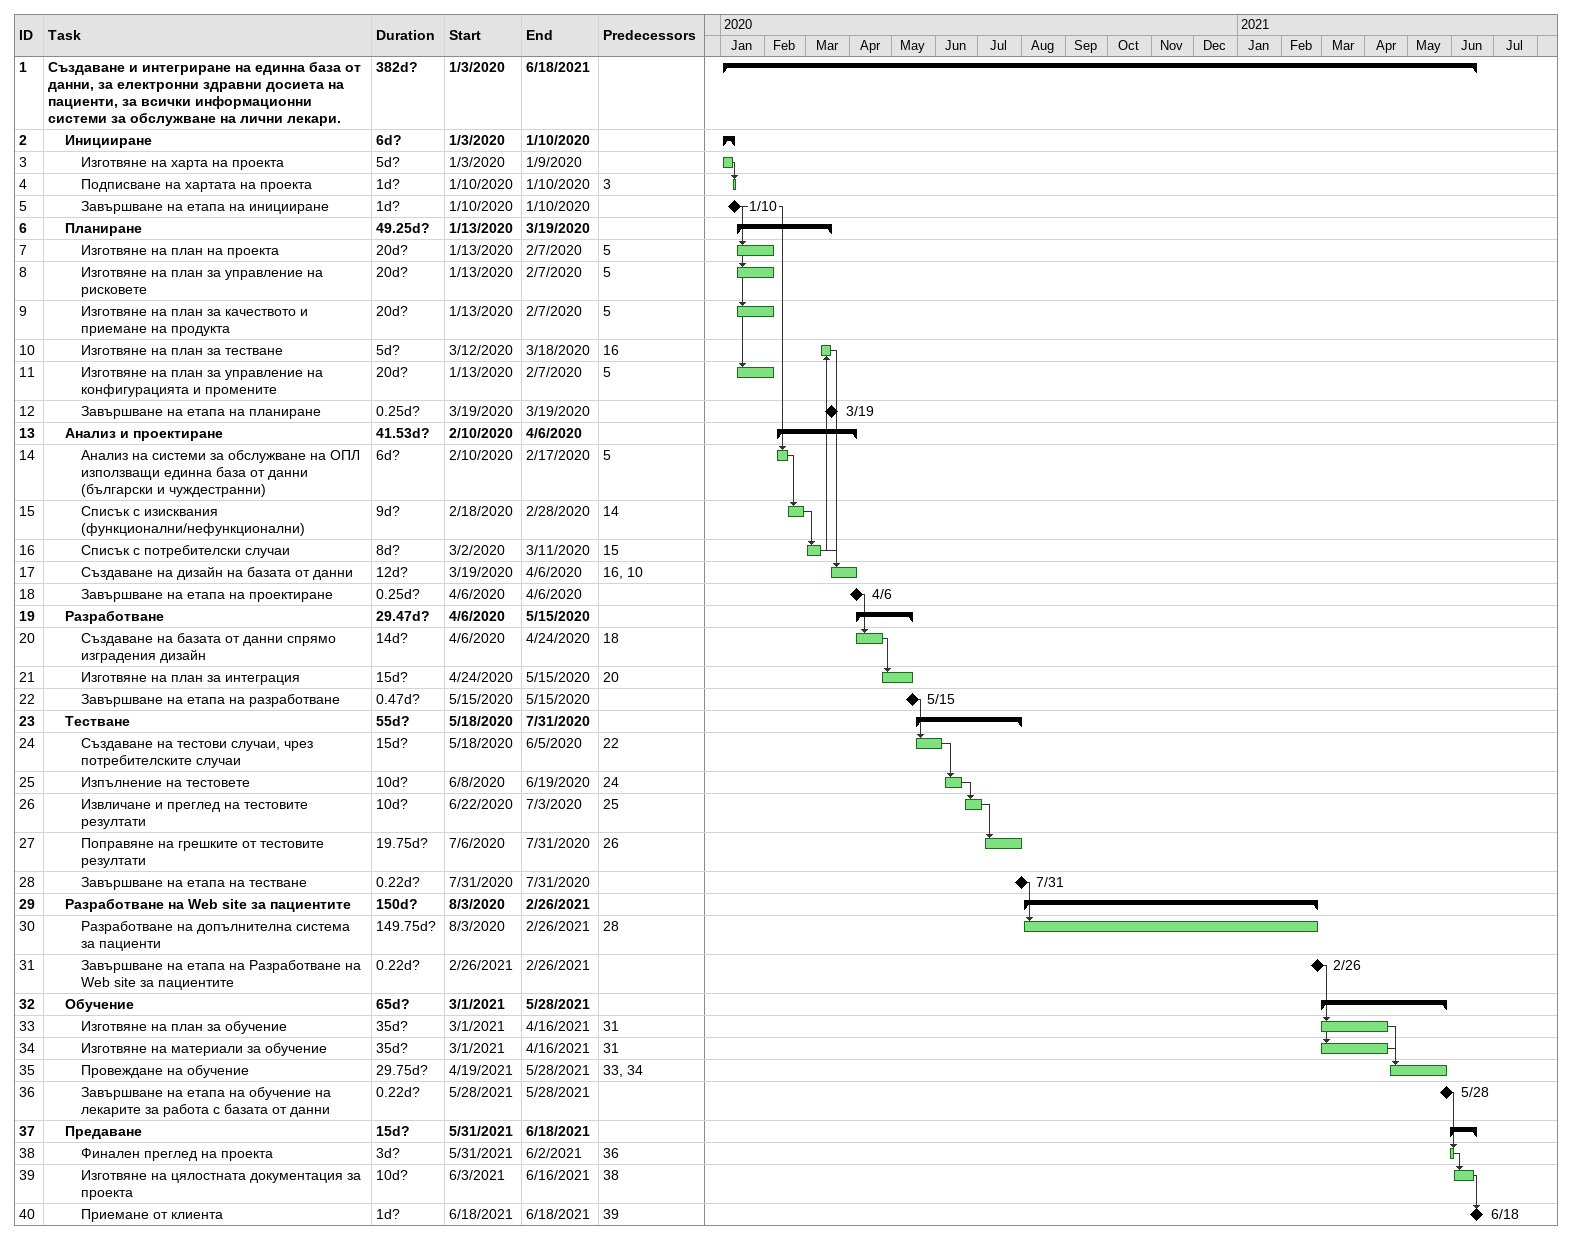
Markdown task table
| ID | Level | Task | Duration | Start | Finish | Predecessors |
|---|---|---|---|---|---|---|
| 1 | 1 | **Създаване и интегриране на единна база от данни, за електронни здравни досиета на пациенти, за всички информационни системи за обслужване на лични лекари.** | 382d? | 2020-01-03 | 2021-06-18 |  |
| 2 | 2 | **Иницииране** | 6d? | 2020-01-03 | 2020-01-10 |  |
| 3 | 3 | Изготвяне на харта на проекта | 5d? | 2020-01-03 | 2020-01-09 |  |
| 4 | 3 | Подписване на хартата на проекта | 1d? | 2020-01-10 | 2020-01-10 | 3 |
| 5 | 3 | Завършване на етапа на иницииране | 1d? | 2020-01-10 | 2020-01-10 |  |
| 6 | 2 | **Планиране** | 49.25d? | 2020-01-13 | 2020-03-19 |  |
| 7 | 3 | Изготвяне на план на проекта | 20d? | 2020-01-13 | 2020-02-07 | 5 |
| 8 | 3 | Изготвяне на план за управление на рисковете | 20d? | 2020-01-13 | 2020-02-07 | 5 |
| 9 | 3 | Изготвяне на план за качеството и приемане на продукта | 20d? | 2020-01-13 | 2020-02-07 | 5 |
| 10 | 3 | Изготвяне на план за тестване | 5d? | 2020-03-12 | 2020-03-18 | 16 |
| 11 | 3 | Изготвяне на план за управление на конфигурацията и промените | 20d? | 2020-01-13 | 2020-02-07 | 5 |
| 12 | 3 | Завършване на етапа на планиране | 0.25d? | 2020-03-19 | 2020-03-19 |  |
| 13 | 2 | **Анализ и проектиране** | 41.53d? | 2020-02-10 | 2020-04-06 |  |
| 14 | 3 | Анализ на системи за обслужване на ОПЛ използващи единна база от данни (български и чуждестранни) | 6d? | 2020-02-10 | 2020-02-17 | 5 |
| 15 | 3 | Списък с изисквания (функционални/нефункционални) | 9d? | 2020-02-18 | 2020-02-28 | 14 |
| 16 | 3 | Списък с потребителски случаи | 8d? | 2020-03-02 | 2020-03-11 | 15 |
| 17 | 3 | Създаване на дизайн на базата от данни | 12d? | 2020-03-19 | 2020-04-06 | 16, 10 |
| 18 | 3 | Завършване на етапа на проектиране | 0.25d? | 2020-04-06 | 2020-04-06 |  |
| 19 | 2 | **Разработване** | 29.47d? | 2020-04-06 | 2020-05-15 |  |
| 20 | 3 | Създаване на базата от данни спрямо изградения дизайн | 14d? | 2020-04-06 | 2020-04-24 | 18 |
| 21 | 3 | Изготвяне на план за интеграция | 15d? | 2020-04-24 | 2020-05-15 | 20 |
| 22 | 3 | Завършване на етапа на разработване | 0.47d? | 2020-05-15 | 2020-05-15 |  |
| 23 | 2 | **Тестване** | 55d? | 2020-05-18 | 2020-07-31 |  |
| 24 | 3 | Създаване на тестови случаи, чрез потребителските случаи | 15d? | 2020-05-18 | 2020-06-05 | 22 |
| 25 | 3 | Изпълнение на тестовете | 10d? | 2020-06-08 | 2020-06-19 | 24 |
| 26 | 3 | Извличане и преглед на тестовите резултати | 10d? | 2020-06-22 | 2020-07-03 | 25 |
| 27 | 3 | Поправяне на грешките от тестовите резултати | 19.75d? | 2020-07-06 | 2020-07-31 | 26 |
| 28 | 3 | Завършване на етапа на тестване | 0.22d? | 2020-07-31 | 2020-07-31 |  |
| 29 | 2 | **Разработване на Web site за пациентите** | 150d? | 2020-08-03 | 2021-02-26 |  |
| 30 | 3 | Разработване на допълнителна система за пациенти | 149.75d? | 2020-08-03 | 2021-02-26 | 28 |
| 31 | 3 | Завършване на етапа на Разработване на Web site за пациентите | 0.22d? | 2021-02-26 | 2021-02-26 |  |
| 32 | 2 | **Обучение** | 65d? | 2021-03-01 | 2021-05-28 |  |
| 33 | 3 | Изготвяне на план за обучение | 35d? | 2021-03-01 | 2021-04-16 | 31 |
| 34 | 3 | Изготвяне на материали за обучение | 35d? | 2021-03-01 | 2021-04-16 | 31 |
| 35 | 3 | Провеждане на обучение | 29.75d? | 2021-04-19 | 2021-05-28 | 33, 34 |
| 36 | 3 | Завършване на етапа на обучение на лекарите за работа с базата от данни | 0.22d? | 2021-05-28 | 2021-05-28 |  |
| 37 | 2 | **Предаване** | 15d? | 2021-05-31 | 2021-06-18 |  |
| 38 | 3 | Финален преглед на проекта | 3d? | 2021-05-31 | 2021-06-02 | 36 |
| 39 | 3 | Изготвяне на цялостната документация за проекта | 10d? | 2021-06-03 | 2021-06-16 | 38 |
| 40 | 3 | Приемане от клиента | 1d? | 2021-06-18 | 2021-06-18 | 39 |
